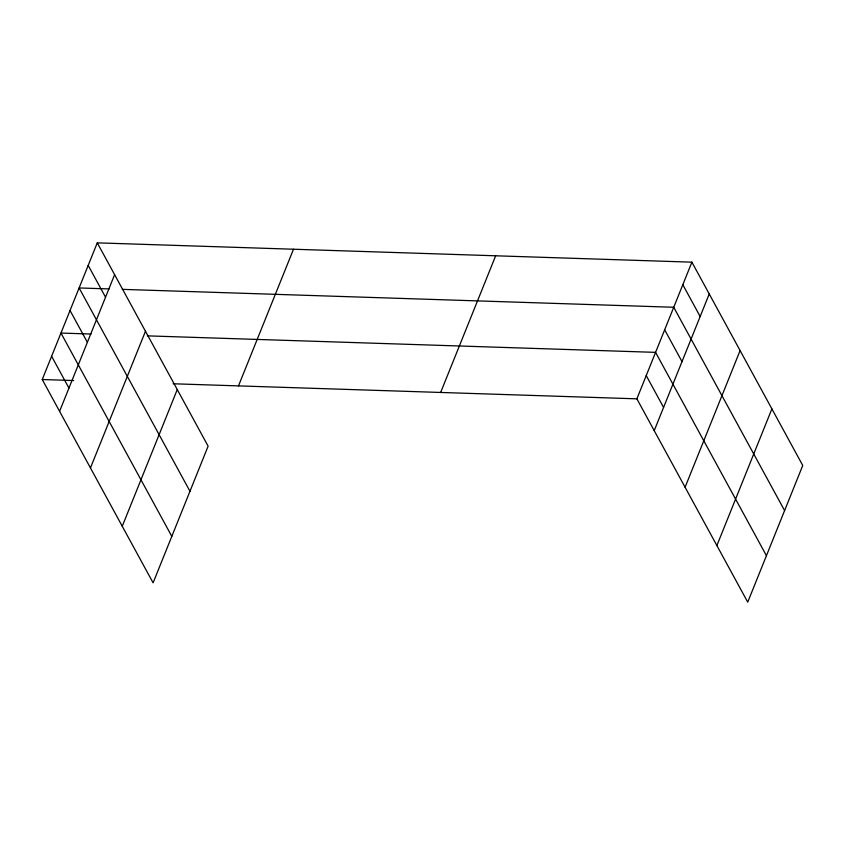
<?xml version="1.0" encoding="UTF-8"?>
<svg xmlns="http://www.w3.org/2000/svg" width="845" height="845" viewBox="0 0 845 845"><rect width="100%" height="100%" fill="white"/><g stroke="black" fill="none" stroke-linecap="round" stroke-linejoin="round"><path stroke-width="1.27" d="M97.27 242.853L208.123 446.171L153.103 582.839L42.25 379.521L97.27 242.853L691.897 262.161L802.75 465.479L747.73 602.147L636.876 398.829L691.897 262.161M59.594 411.335L114.614 274.667M90.457 467.929L145.477 331.261M122.25 526.245L177.27 389.577M238.48 385.89L293.5 249.222M440.646 392.46L495.666 255.792M654.22 430.644L709.24 293.965M685.084 487.238L740.104 350.569M716.877 545.553L771.897 408.874M109.206 288.927L79.113 287.955L189.967 491.272M122.282 289.36L673.74 307.263L784.593 510.581M91.049 334.029L60.956 333.057L171.81 536.374M147.294 335.856L655.583 352.365L766.436 555.683M42.25 379.521L73.642 380.546M173.067 383.767L636.876 398.829M682.823 284.712L700.167 316.516M664.666 329.814L682.01 361.618M646.235 375.592L663.578 407.406M88.197 265.404L105.54 297.218M70.04 310.506L87.384 342.32M51.608 356.294L68.952 388.098"/></g></svg>
